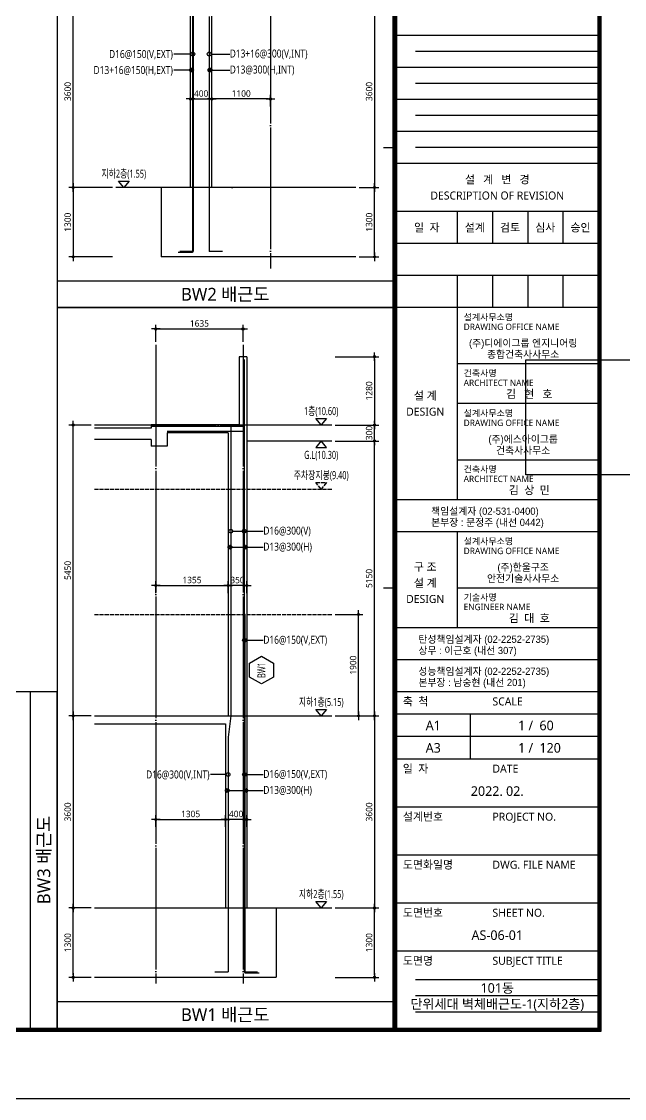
# Model space of a CAD drawing. Header units: millimetres. Extents: x 317501 to 814054, y -400799 to -14117.
# Drawn here: x 355893 to 367195, y -353050 to -332870 of the extents above; entities that cross this region are included whole.
import ezdxf
from ezdxf.enums import TextEntityAlignment as Align
from ezdxf.xclip import XClip

# ---------------------------------------------------------------- set-up
doc = ezdxf.new("R2010")
doc.units = ezdxf.units.MM
doc.header["$LTSCALE"] = 38
doc.header["$XCLIPFRAME"] = 0
for name, pattern in [('CEN', [62, 60, -1, 0, -1]), ('FORM_고양장항A-1BL-S-성능$0$HID', [2.3, 1.5, -0.8]), ('HID', [2.5, 2, -0.5])]:
    doc.linetypes.add(name, pattern=pattern)
doc.layers.get('Defpoints').update_dxf_attribs({"color": 145})
for name, color, linetype in [('BAR', 2, 'Continuous'), ('BARR', 1, 'Continuous'), ('CEN', 1, 'CEN'), ('DIM', 7, 'Continuous'), ('FORM_고양장항A-1BL-S-성능$0$FORM', 7, 'Continuous'), ('FORM_고양장항A-1BL-S-성능$0$FTEXT', 3, 'Continuous'), ('FORM_고양장항A-1BL-S-성능$0$시흥장현 A-9BL(건축폼)$0$FORM TEXT', 7, 'Continuous'), ('GL', 3, 'Continuous'), ('LEADER', 7, 'Continuous'), ('M', 7, 'Continuous'), ('NAME-W', 4, 'Continuous'), ('SEC', 11, 'Continuous'), ('TEXT-배근', 3, 'Continuous'), ('XS-벽체$0$BAR', 3, 'Continuous'), ('XS-벽체$0$WALL', 4, 'Continuous')]:
    doc.layers.add(name, color=color, linetype=linetype)
doc.layers.add('FORM_고양장항A-1BL-S-성능$0$DEFPOINT', color=144, linetype='Continuous', plot=False)
doc.layers.add('TEXT', color=3, linetype='Continuous', lineweight=9)
doc.styles.add('FORM_고양장항A-1BL-S-성능$0$맑은고딕', font='malgun.ttf')
doc.styles.add('FORM_고양장항A-1BL-S-성능$0$시흥장현 A-9BL(건축폼)$0$FORM-의정부고산(건축)$0$돋움', font='Dotum.ttf')
doc.styles.add('맑은고딕', font='malgun.ttf')
doc.dimstyles.new('DIM_40', dxfattribs={"dimscale": 40, "dimtxt": 3, "dimasz": 1, "dimexe": 2, "dimexo": 1.5, "dimgap": 1, "dimtad": 1, "dimdec": 0, "dimzin": 0, "dimdsep": 46, "dimtxsty": '맑은고딕', "dimblk1": 'DIMDOT', "dimblk2": 'DIMDOT', "dimsah": 1, "dimcen": 0.09, "dimdle": 2, "dimclrd": 7, "dimclre": 7, "dimclrt": 6, "dimadec": 0, "dimazin": 0, "dimtfac": 1, "dimtdec": 0, "dimtix": 1, "dimtmove": 2, "dimatfit": 3, "dimldrblk": 'DIMDOT', "dimfxl": 0, "dimtolj": 1, "dimtzin": 0, "dimarcsym": 0})
picture_1 = doc.add_image_def('image1.jpg', size_in_pixel=(2126, 2126))

# ---------------------------------------------------------------- blocks, each defined once
blk = doc.blocks.new('XS-벽체', base_point=(1093553, 0))
at = {"layer": 'XS-벽체$0$BAR'}
for p, q in [((367867, 418097), (367867, 450208)), ((367677, 418097), (367677, 449938)), ((33401, 441568), (61261, 441568))]:
    blk.add_line(p, q, dxfattribs=at)
at = {"layer": 'XS-벽체$0$WALL'}
for p, q in [((367897, 398288), (367897, 450238)), ((61041, 441538), (46191, 441538))]:
    blk.add_line(p, q, dxfattribs=at)
blk = doc.blocks.new('DIMDOT')
at = {"layer": 'DIM', "linetype": 'Continuous'}
blk.add_line((-2, 0), (2, 0), dxfattribs=at)
for radius in [0.5, 0.25]:
    blk.add_circle((0, 0), radius, dxfattribs=at)
blk = doc.blocks.new('*D984')
at = {"layer": 'Defpoints', "color": 0, "transparency": 16777216}
for p in [(357661, -335980), (356861, -337280), (357661, -337280)]:
    blk.add_point(p, dxfattribs=at)
at = {"layer": 'DIM', "color": 7, "lineweight": -2, "transparency": 16777216}
for p, q in [((357601, -335980), (356781, -335980)), ((356861, -336020), (356861, -337240)), ((357601, -337280), (356781, -337280))]:
    blk.add_line(p, q, dxfattribs=at)
at = {"layer": 'DIM', "color": 7, "lineweight": -2, "transparency": 16777216, "xscale": 40, "yscale": 40, "zscale": 40}
for p, rotation in [((356861, -335980), 90), ((356861, -337280), 270)]:
    blk.add_blockref('DIMDOT', p, dxfattribs=dict(at, rotation=rotation))
at = {"layer": 'DIM', "color": 6, "transparency": 16777216, "insert": (356759, -336630), "char_height": 120, "attachment_point": 5, "rotation": 90, "style": '맑은고딕'}
blk.add_mtext('\\A1;1300', dxfattribs=at)
blk = doc.blocks.new('*D985')
at = {"layer": 'Defpoints', "color": 0, "transparency": 16777216}
for p in [(356861, -332380), (357661, -332380), (357661, -335980)]:
    blk.add_point(p, dxfattribs=at)
at = {"layer": 'DIM', "color": 7, "lineweight": -2, "transparency": 16777216}
for p, q in [((357601, -332380), (356781, -332380)), ((356861, -335940), (356861, -332420)), ((357601, -335980), (356781, -335980))]:
    blk.add_line(p, q, dxfattribs=at)
at = {"layer": 'DIM', "color": 7, "lineweight": -2, "transparency": 16777216, "xscale": 40, "yscale": 40, "zscale": 40}
for p, rotation in [((356861, -332380), 90), ((356861, -335980), 270)]:
    blk.add_blockref('DIMDOT', p, dxfattribs=dict(at, rotation=rotation))
at = {"layer": 'DIM', "color": 6, "transparency": 16777216, "insert": (356759, -334180), "char_height": 120, "attachment_point": 5, "rotation": 90, "style": '맑은고딕'}
blk.add_mtext('\\A1;3600', dxfattribs=at)
blk = doc.blocks.new('*D987')
at = {"layer": 'Defpoints', "color": 0, "transparency": 16777216}
for p in [(360046, -338630), (358411, -338930), (360046, -338930)]:
    blk.add_point(p, dxfattribs=at)
at = {"layer": 'DIM', "color": 7, "lineweight": -2, "transparency": 16777216}
for p, q in [((358411, -338870), (358411, -338550)), ((360046, -338870), (360046, -338550)), ((358451, -338630), (360006, -338630))]:
    blk.add_line(p, q, dxfattribs=at)
at = {"layer": 'DIM', "color": 7, "lineweight": -2, "transparency": 16777216, "xscale": 40, "yscale": 40, "zscale": 40, "rotation": 180}
blk.add_blockref('DIMDOT', (358411, -338630), dxfattribs=at)
at = {"layer": 'DIM', "color": 7, "lineweight": -2, "transparency": 16777216, "xscale": 40, "yscale": 40, "zscale": 40}
blk.add_blockref('DIMDOT', (360046, -338630), dxfattribs=at)
at = {"layer": 'DIM', "color": 6, "transparency": 16777216, "insert": (359228, -338527), "char_height": 120, "attachment_point": 5, "style": '맑은고딕'}
blk.add_mtext('\\A1;1635', dxfattribs=at)
blk = doc.blocks.new('*D988')
at = {"layer": 'Defpoints', "color": 0, "transparency": 16777216}
for p in [(361711, -339150), (361711, -340430), (362511, -340430)]:
    blk.add_point(p, dxfattribs=at)
at = {"layer": 'DIM', "color": 7, "lineweight": -2, "transparency": 16777216}
for p, q in [((361771, -339150), (362591, -339150)), ((362511, -339190), (362511, -340390)), ((361771, -340430), (362591, -340430))]:
    blk.add_line(p, q, dxfattribs=at)
at = {"layer": 'DIM', "color": 7, "lineweight": -2, "transparency": 16777216, "xscale": 40, "yscale": 40, "zscale": 40}
for p, rotation in [((362511, -339150), 90), ((362511, -340430), 270)]:
    blk.add_blockref('DIMDOT', p, dxfattribs=dict(at, rotation=rotation))
at = {"layer": 'DIM', "color": 6, "transparency": 16777216, "insert": (362409, -339790), "char_height": 120, "attachment_point": 5, "rotation": 90, "style": '맑은고딕'}
blk.add_mtext('\\A1;1280', dxfattribs=at)
blk = doc.blocks.new('*D989')
at = {"layer": 'Defpoints', "color": 0, "transparency": 16777216}
for p in [(361711, -340430), (362511, -340430), (361711, -340730)]:
    blk.add_point(p, dxfattribs=at)
at = {"layer": 'DIM', "color": 7, "lineweight": -2, "transparency": 16777216}
for p, q in [((361771, -340430), (362591, -340430)), ((362511, -340390), (362511, -340350)), ((362511, -340730), (362511, -340430)), ((361771, -340730), (362591, -340730)), ((362511, -340770), (362511, -340810))]:
    blk.add_line(p, q, dxfattribs=at)
at = {"layer": 'DIM', "color": 7, "lineweight": -2, "transparency": 16777216, "xscale": 40, "yscale": 40, "zscale": 40}
for p, rotation in [((362511, -340430), 270), ((362511, -340730), 90)]:
    blk.add_blockref('DIMDOT', p, dxfattribs=dict(at, rotation=rotation))
at = {"layer": 'DIM', "color": 6, "transparency": 16777216, "insert": (362409, -340580), "char_height": 120, "attachment_point": 5, "rotation": 90, "style": '맑은고딕'}
blk.add_mtext('\\A1;300', dxfattribs=at)
blk = doc.blocks.new('*D990')
at = {"layer": 'Defpoints', "color": 0, "transparency": 16777216}
for p in [(361711, -345880), (361711, -349480), (362511, -349480)]:
    blk.add_point(p, dxfattribs=at)
at = {"layer": 'DIM', "color": 7, "lineweight": -2, "transparency": 16777216}
for p, q in [((361771, -345880), (362591, -345880)), ((362511, -345920), (362511, -349440)), ((361771, -349480), (362591, -349480))]:
    blk.add_line(p, q, dxfattribs=at)
at = {"layer": 'DIM', "color": 7, "lineweight": -2, "transparency": 16777216, "xscale": 40, "yscale": 40, "zscale": 40}
for p, rotation in [((362511, -345880), 90), ((362511, -349480), 270)]:
    blk.add_blockref('DIMDOT', p, dxfattribs=dict(at, rotation=rotation))
at = {"layer": 'DIM', "color": 6, "transparency": 16777216, "insert": (362409, -347680), "char_height": 120, "attachment_point": 5, "rotation": 90, "style": '맑은고딕'}
blk.add_mtext('\\A1;3600', dxfattribs=at)
blk = doc.blocks.new('*D991')
at = {"layer": 'Defpoints', "color": 0, "transparency": 16777216}
for p in [(361711, -340730), (362511, -340730), (361711, -345880)]:
    blk.add_point(p, dxfattribs=at)
at = {"layer": 'DIM', "color": 7, "lineweight": -2, "transparency": 16777216}
for p, q in [((361771, -340730), (362591, -340730)), ((362511, -345840), (362511, -340770)), ((361771, -345880), (362591, -345880))]:
    blk.add_line(p, q, dxfattribs=at)
at = {"layer": 'DIM', "color": 7, "lineweight": -2, "transparency": 16777216, "xscale": 40, "yscale": 40, "zscale": 40}
for p, rotation in [((362511, -340730), 90), ((362511, -345880), 270)]:
    blk.add_blockref('DIMDOT', p, dxfattribs=dict(at, rotation=rotation))
at = {"layer": 'DIM', "color": 6, "transparency": 16777216, "insert": (362409, -343305), "char_height": 120, "attachment_point": 5, "rotation": 90, "style": '맑은고딕'}
blk.add_mtext('\\A1;5150', dxfattribs=at)
blk = doc.blocks.new('*D992')
at = {"layer": 'Defpoints', "color": 0, "transparency": 16777216}
for p in [(361711, -349480), (362511, -349480), (361711, -350780)]:
    blk.add_point(p, dxfattribs=at)
at = {"layer": 'DIM', "color": 7, "lineweight": -2, "transparency": 16777216}
for p, q in [((361771, -349480), (362591, -349480)), ((362511, -350740), (362511, -349520)), ((361771, -350780), (362591, -350780))]:
    blk.add_line(p, q, dxfattribs=at)
at = {"layer": 'DIM', "color": 7, "lineweight": -2, "transparency": 16777216, "xscale": 40, "yscale": 40, "zscale": 40}
for p, rotation in [((362511, -349480), 90), ((362511, -350780), 270)]:
    blk.add_blockref('DIMDOT', p, dxfattribs=dict(at, rotation=rotation))
at = {"layer": 'DIM', "color": 6, "transparency": 16777216, "insert": (362409, -350130), "char_height": 120, "attachment_point": 5, "rotation": 90, "style": '맑은고딕'}
blk.add_mtext('\\A1;1300', dxfattribs=at)
blk = doc.blocks.new('*D994')
at = {"layer": 'Defpoints', "color": 0, "transparency": 16777216}
for p in [(357261, -345880), (356861, -349480), (357261, -349480)]:
    blk.add_point(p, dxfattribs=at)
at = {"layer": 'DIM', "color": 7, "lineweight": -2, "transparency": 16777216}
for p, q in [((357201, -345880), (356781, -345880)), ((356861, -345920), (356861, -349440)), ((357201, -349480), (356781, -349480))]:
    blk.add_line(p, q, dxfattribs=at)
at = {"layer": 'DIM', "color": 7, "lineweight": -2, "transparency": 16777216, "xscale": 40, "yscale": 40, "zscale": 40}
for p, rotation in [((356861, -345880), 90), ((356861, -349480), 270)]:
    blk.add_blockref('DIMDOT', p, dxfattribs=dict(at, rotation=rotation))
at = {"layer": 'DIM', "color": 6, "transparency": 16777216, "insert": (356759, -347680), "char_height": 120, "attachment_point": 5, "rotation": 90, "style": '맑은고딕'}
blk.add_mtext('\\A1;3600', dxfattribs=at)
blk = doc.blocks.new('*D995')
at = {"layer": 'Defpoints', "color": 0, "transparency": 16777216}
for p in [(356861, -340430), (357261, -340430), (357261, -345880)]:
    blk.add_point(p, dxfattribs=at)
at = {"layer": 'DIM', "color": 7, "lineweight": -2, "transparency": 16777216}
for p, q in [((357201, -340430), (356781, -340430)), ((356861, -345840), (356861, -340470)), ((357201, -345880), (356781, -345880))]:
    blk.add_line(p, q, dxfattribs=at)
at = {"layer": 'DIM', "color": 7, "lineweight": -2, "transparency": 16777216, "xscale": 40, "yscale": 40, "zscale": 40}
for p, rotation in [((356861, -340430), 90), ((356861, -345880), 270)]:
    blk.add_blockref('DIMDOT', p, dxfattribs=dict(at, rotation=rotation))
at = {"layer": 'DIM', "color": 6, "transparency": 16777216, "insert": (356759, -343155), "char_height": 120, "attachment_point": 5, "rotation": 90, "style": '맑은고딕'}
blk.add_mtext('\\A1;5450', dxfattribs=at)
blk = doc.blocks.new('*D997')
at = {"layer": 'Defpoints', "color": 0, "transparency": 16777216}
for p in [(362161, -332380), (362161, -335980), (362511, -335980)]:
    blk.add_point(p, dxfattribs=at)
at = {"layer": 'DIM', "color": 7, "lineweight": -2, "transparency": 16777216}
for p, q in [((362221, -332380), (362591, -332380)), ((362511, -332420), (362511, -335940)), ((362221, -335980), (362591, -335980))]:
    blk.add_line(p, q, dxfattribs=at)
at = {"layer": 'DIM', "color": 7, "lineweight": -2, "transparency": 16777216, "xscale": 40, "yscale": 40, "zscale": 40}
for p, rotation in [((362511, -332380), 90), ((362511, -335980), 270)]:
    blk.add_blockref('DIMDOT', p, dxfattribs=dict(at, rotation=rotation))
at = {"layer": 'DIM', "color": 6, "transparency": 16777216, "insert": (362409, -334180), "char_height": 120, "attachment_point": 5, "rotation": 90, "style": '맑은고딕'}
blk.add_mtext('\\A1;3600', dxfattribs=at)
blk = doc.blocks.new('*D998')
at = {"layer": 'Defpoints', "color": 0, "transparency": 16777216}
for p in [(362161, -335980), (362511, -335980), (362161, -337280)]:
    blk.add_point(p, dxfattribs=at)
at = {"layer": 'DIM', "color": 7, "lineweight": -2, "transparency": 16777216}
for p, q in [((362221, -335980), (362591, -335980)), ((362511, -337240), (362511, -336020)), ((362221, -337280), (362591, -337280))]:
    blk.add_line(p, q, dxfattribs=at)
at = {"layer": 'DIM', "color": 7, "lineweight": -2, "transparency": 16777216, "xscale": 40, "yscale": 40, "zscale": 40}
for p, rotation in [((362511, -335980), 90), ((362511, -337280), 270)]:
    blk.add_blockref('DIMDOT', p, dxfattribs=dict(at, rotation=rotation))
at = {"layer": 'DIM', "color": 6, "transparency": 16777216, "insert": (362409, -336630), "char_height": 120, "attachment_point": 5, "rotation": 90, "style": '맑은고딕'}
blk.add_mtext('\\A1;1300', dxfattribs=at)
blk = doc.blocks.new('*D999')
at = {"layer": 'Defpoints', "color": 0, "transparency": 16777216}
for p in [(356861, -349480), (357261, -349480), (357261, -350780)]:
    blk.add_point(p, dxfattribs=at)
at = {"layer": 'DIM', "color": 7, "lineweight": -2, "transparency": 16777216}
for p, q in [((357201, -349480), (356781, -349480)), ((356861, -350740), (356861, -349520)), ((357201, -350780), (356781, -350780))]:
    blk.add_line(p, q, dxfattribs=at)
at = {"layer": 'DIM', "color": 7, "lineweight": -2, "transparency": 16777216, "xscale": 40, "yscale": 40, "zscale": 40}
for p, rotation in [((356861, -349480), 90), ((356861, -350780), 270)]:
    blk.add_blockref('DIMDOT', p, dxfattribs=dict(at, rotation=rotation))
at = {"layer": 'DIM', "color": 6, "transparency": 16777216, "insert": (356759, -350130), "char_height": 120, "attachment_point": 5, "rotation": 90, "style": '맑은고딕'}
blk.add_mtext('\\A1;1300', dxfattribs=at)
blk = doc.blocks.new('*D958')
at = {"layer": 'Defpoints', "color": 0, "transparency": 16777216}
for p in [(359461, -334321), (359461, -334521), (360561, -334521)]:
    blk.add_point(p, dxfattribs=at)
at = {"layer": 'DIM', "color": 7, "lineweight": -2, "transparency": 16777216}
for p, q in [((359461, -334461), (359461, -334241)), ((360521, -334321), (359501, -334321)), ((360561, -334461), (360561, -334241))]:
    blk.add_line(p, q, dxfattribs=at)
at = {"layer": 'DIM', "color": 7, "lineweight": -2, "transparency": 16777216, "xscale": 40, "yscale": 40, "zscale": 40, "rotation": 180}
blk.add_blockref('DIMDOT', (359461, -334321), dxfattribs=at)
at = {"layer": 'DIM', "color": 7, "lineweight": -2, "transparency": 16777216, "xscale": 40, "yscale": 40, "zscale": 40}
blk.add_blockref('DIMDOT', (360561, -334321), dxfattribs=at)
at = {"layer": 'DIM', "color": 6, "transparency": 16777216, "insert": (360011, -334219), "char_height": 120, "attachment_point": 5, "style": '맑은고딕'}
blk.add_mtext('\\A1;1100', dxfattribs=at)
blk = doc.blocks.new('*D959')
at = {"layer": 'Defpoints', "color": 0, "transparency": 16777216}
for p in [(359461, -334321), (359061, -334521), (359461, -334521)]:
    blk.add_point(p, dxfattribs=at)
at = {"layer": 'DIM', "color": 7, "lineweight": -2, "transparency": 16777216}
for p, q in [((359061, -334461), (359061, -334241)), ((359101, -334321), (359421, -334321)), ((359461, -334461), (359461, -334241))]:
    blk.add_line(p, q, dxfattribs=at)
at = {"layer": 'DIM', "color": 7, "lineweight": -2, "transparency": 16777216, "xscale": 40, "yscale": 40, "zscale": 40, "rotation": 180}
blk.add_blockref('DIMDOT', (359061, -334321), dxfattribs=at)
at = {"layer": 'DIM', "color": 7, "lineweight": -2, "transparency": 16777216, "xscale": 40, "yscale": 40, "zscale": 40}
blk.add_blockref('DIMDOT', (359461, -334321), dxfattribs=at)
at = {"layer": 'DIM', "color": 6, "transparency": 16777216, "insert": (359261, -334219), "char_height": 120, "attachment_point": 5, "style": '맑은고딕'}
blk.add_mtext('\\A1;400', dxfattribs=at)
blk = doc.blocks.new('*D967')
at = {"layer": 'Defpoints', "color": 0, "transparency": 16777216}
for p in [(359766, -343438), (359766, -343638), (360116, -343638)]:
    blk.add_point(p, dxfattribs=at)
at = {"layer": 'DIM', "color": 7, "lineweight": -2, "transparency": 16777216}
for p, q in [((359766, -343578), (359766, -343358)), ((360076, -343438), (359806, -343438)), ((360116, -343578), (360116, -343358))]:
    blk.add_line(p, q, dxfattribs=at)
at = {"layer": 'DIM', "color": 7, "lineweight": -2, "transparency": 16777216, "xscale": 40, "yscale": 40, "zscale": 40, "rotation": 180}
blk.add_blockref('DIMDOT', (359766, -343438), dxfattribs=at)
at = {"layer": 'DIM', "color": 7, "lineweight": -2, "transparency": 16777216, "xscale": 40, "yscale": 40, "zscale": 40}
blk.add_blockref('DIMDOT', (360116, -343438), dxfattribs=at)
at = {"layer": 'DIM', "color": 6, "transparency": 16777216, "insert": (359941, -343336), "char_height": 120, "attachment_point": 5, "style": '맑은고딕'}
blk.add_mtext('\\A1;350', dxfattribs=at)
blk = doc.blocks.new('*D968')
at = {"layer": 'Defpoints', "color": 0, "transparency": 16777216}
for p in [(359766, -343438), (358411, -343638), (359766, -343638)]:
    blk.add_point(p, dxfattribs=at)
at = {"layer": 'DIM', "color": 7, "lineweight": -2, "transparency": 16777216}
for p, q in [((358411, -343578), (358411, -343358)), ((358451, -343438), (359726, -343438)), ((359766, -343578), (359766, -343358))]:
    blk.add_line(p, q, dxfattribs=at)
at = {"layer": 'DIM', "color": 7, "lineweight": -2, "transparency": 16777216, "xscale": 40, "yscale": 40, "zscale": 40, "rotation": 180}
blk.add_blockref('DIMDOT', (358411, -343438), dxfattribs=at)
at = {"layer": 'DIM', "color": 7, "lineweight": -2, "transparency": 16777216, "xscale": 40, "yscale": 40, "zscale": 40}
blk.add_blockref('DIMDOT', (359766, -343438), dxfattribs=at)
at = {"layer": 'DIM', "color": 6, "transparency": 16777216, "insert": (359088, -343335), "char_height": 120, "attachment_point": 5, "style": '맑은고딕'}
blk.add_mtext('\\A1;1355', dxfattribs=at)
blk = doc.blocks.new('*D969')
at = {"layer": 'Defpoints', "color": 0, "transparency": 16777216}
for p in [(359716, -347821), (359716, -348021), (360116, -348021)]:
    blk.add_point(p, dxfattribs=at)
at = {"layer": 'DIM', "color": 7, "lineweight": -2, "transparency": 16777216}
for p, q in [((359716, -347961), (359716, -347741)), ((360076, -347821), (359756, -347821)), ((360116, -347961), (360116, -347741))]:
    blk.add_line(p, q, dxfattribs=at)
at = {"layer": 'DIM', "color": 7, "lineweight": -2, "transparency": 16777216, "xscale": 40, "yscale": 40, "zscale": 40, "rotation": 180}
blk.add_blockref('DIMDOT', (359716, -347821), dxfattribs=at)
at = {"layer": 'DIM', "color": 7, "lineweight": -2, "transparency": 16777216, "xscale": 40, "yscale": 40, "zscale": 40}
blk.add_blockref('DIMDOT', (360116, -347821), dxfattribs=at)
at = {"layer": 'DIM', "color": 6, "transparency": 16777216, "insert": (359916, -347719), "char_height": 120, "attachment_point": 5, "style": '맑은고딕'}
blk.add_mtext('\\A1;400', dxfattribs=at)
blk = doc.blocks.new('*D970')
at = {"layer": 'Defpoints', "color": 0, "transparency": 16777216}
for p in [(359716, -347821), (358411, -348021), (359716, -348021)]:
    blk.add_point(p, dxfattribs=at)
at = {"layer": 'DIM', "color": 7, "lineweight": -2, "transparency": 16777216}
for p, q in [((358411, -347961), (358411, -347741)), ((358451, -347821), (359676, -347821)), ((359716, -347961), (359716, -347741))]:
    blk.add_line(p, q, dxfattribs=at)
at = {"layer": 'DIM', "color": 7, "lineweight": -2, "transparency": 16777216, "xscale": 40, "yscale": 40, "zscale": 40, "rotation": 180}
blk.add_blockref('DIMDOT', (358411, -347821), dxfattribs=at)
at = {"layer": 'DIM', "color": 7, "lineweight": -2, "transparency": 16777216, "xscale": 40, "yscale": 40, "zscale": 40}
blk.add_blockref('DIMDOT', (359716, -347821), dxfattribs=at)
at = {"layer": 'DIM', "color": 6, "transparency": 16777216, "insert": (359063, -347719), "char_height": 120, "attachment_point": 5, "style": '맑은고딕'}
blk.add_mtext('\\A1;1305', dxfattribs=at)
blk = doc.blocks.new('BAR')
at = {"layer": 'BARR'}
h = blk.add_hatch(color=256, dxfattribs=at)
edge = h.paths.add_edge_path()
edge.add_arc((0, 0), 15, 0, 360)
blk.add_circle((0, 0), 15, dxfattribs=at)
blk = doc.blocks.new('*D954')
at = {"layer": 'Defpoints', "color": 0, "transparency": 16777216}
for p in [(361711, -343980), (362211, -343980), (361711, -345880)]:
    blk.add_point(p, dxfattribs=at)
at = {"layer": 'DIM', "color": 7, "lineweight": -2, "transparency": 16777216}
for p, q in [((361771, -343980), (362291, -343980)), ((362211, -345840), (362211, -344020)), ((361771, -345880), (362291, -345880))]:
    blk.add_line(p, q, dxfattribs=at)
at = {"layer": 'DIM', "color": 7, "lineweight": -2, "transparency": 16777216, "xscale": 40, "yscale": 40, "zscale": 40}
for p, rotation in [((362211, -343980), 90), ((362211, -345880), 270)]:
    blk.add_blockref('DIMDOT', p, dxfattribs=dict(at, rotation=rotation))
at = {"layer": 'DIM', "color": 6, "transparency": 16777216, "insert": (362109, -344930), "char_height": 120, "attachment_point": 5, "rotation": 90, "style": '맑은고딕'}
blk.add_mtext('\\A1;1900', dxfattribs=at)
blk = doc.blocks.new('FORM_고양장항A-1BL-S-성능')
at = {"layer": 'FORM_고양장항A-1BL-S-성능$0$DEFPOINT', "linetype": 'FORM_고양장항A-1BL-S-성능$0$HID'}
for p, q in [((820, 327), (757, 327)), ((820, 317), (757, 317)), ((820, 307), (757, 307)), ((820, 297), (757, 297)), ((820, 37), (757, 37)), ((820, 32), (757, 32)), ((820, 27), (757, 27))]:
    blk.add_line(p, q, dxfattribs=at)
at = {"layer": 'FORM_고양장항A-1BL-S-성능$0$DEFPOINT', "color": 1}
for p, q in [((753, 297), (756, 297)), ((753, 159.5), (756, 159.5))]:
    blk.add_line(p, q, dxfattribs=at)
at = {"layer": 'FORM_고양장항A-1BL-S-성능$0$DEFPOINT'}
blk.add_lwpolyline([(0, 594), (0, 0), (841, 0), (841, 594), (0, 594)], dxfattribs=at)
at = {"layer": 'FORM_고양장항A-1BL-S-성능$0$FORM'}
for p, q in [((820, 332), (757, 332)), ((820, 322), (757, 322)), ((820, 312), (757, 312)), ((820, 302), (757, 302)), ((820, 292), (757, 292)), ((820, 292), (757, 292)), ((820, 277), (757, 277)), ((776, 277), (776, 267)), ((787, 277), (787, 267)), ((798, 277), (798, 267)), ((809, 277), (809, 267)), ((820, 267), (757, 267)), ((820, 257), (757, 257)), ((776, 257), (776, 247)), ((787, 257), (787, 247)), ((798, 257), (798, 247)), ((809, 257), (809, 247)), ((820, 247), (757, 247)), ((776, 247), (776, 187)), ((776, 229.5), (820, 229.5)), ((820, 217), (776, 217)), ((776, 199.5), (820, 199.5)), ((820, 187), (757, 187)), ((820, 177), (757, 177)), ((776, 177), (776, 147)), ((776, 159.5), (820, 159.5)), ((820, 147), (757, 147)), ((820, 137), (757, 137)), ((820, 127), (757, 127)), ((820, 127), (757, 127)), ((820, 120), (757, 120)), ((780, 120), (780, 106)), ((820, 113), (757, 113)), ((820, 106), (757, 106)), ((820, 91), (757, 91)), ((820, 76), (757, 76)), ((820, 61), (757, 61)), ((820, 46), (757, 46))]:
    blk.add_line(p, q, dxfattribs=at)
for points in [[(25, 573), (25, 21), (757, 21), (757, 573)], [(26, 572), (26, 22), (756, 22), (756, 572)], [(757, 572), (757, 22), (820, 22), (820, 572)]]:
    blk.add_lwpolyline(points, close=True, dxfattribs=at)
at = {"layer": 'FORM_고양장항A-1BL-S-성능$0$FORM', "const_width": 1}
blk.add_lwpolyline([(25.5, 572.5), (25.5, 21.5), (756.5, 21.5), (756.5, 572.5)], close=True, dxfattribs=at)
blk.add_lwpolyline([(757, 21.5), (820.5, 21.5), (820.5, 572.5), (757, 572.5)], dxfattribs=at)
at = {"layer": 'FORM_고양장항A-1BL-S-성능$0$FORM'}
blk.add_lwpolyline([(757, 21), (821, 21), (821, 573), (757, 573)], dxfattribs=at)
at = {"layer": 'FORM_고양장항A-1BL-S-성능$0$FTEXT', "style": 'FORM_고양장항A-1BL-S-성능$0$맑은고딕'}
for s, height, p in [('설   계   변   경', 2.5, (788.5, 287)), ('DESCRIPTION OF REVISION', 2.5, (788.5, 282)), ('일  자', 2.5, (766.5, 272)), ('설계', 2.5, (781.5, 272)), ('검토', 2.5, (792.5, 272)), ('심사', 2.5, (803.5, 272)), ('승인', 2.5, (814.5, 272)), ('설 계', 2.5, (766, 219.5)), ('김   현   호', 2.5, (798.5, 220)), ('DESIGN', 2.5, (766, 214.5)), ('김  상  민', 2.5, (798.5, 190)), ('구 조', 2.5, (766, 166)), ('설 계', 2.5, (766, 161)), ('DESIGN', 2.5, (766, 156)), ('김  대  호', 2.5, (798.5, 150)), ('A1', 3, (768.5, 116.5)), ('A3', 3, (768.5, 109.5)), ('2022. 02.', 3, (788.5, 96))]:
    blk.add_text(s, height=height, dxfattribs=at).set_placement(p, align=Align.MIDDLE_CENTER)
for s, height, p in [('설계사무소명', 2, (778, 244)), ('DRAWING OFFICE NAME', 2, (778, 241)), ('건축사명', 2, (778, 226.5)), ('ARCHITECT NAME', 2, (778, 223.5)), ('설계사무소명', 2, (778, 214)), ('DRAWING OFFICE NAME', 2, (778, 211)), ('건축사명', 2, (778, 196.5)), ('ARCHITECT NAME', 2, (778, 193.5)), ('설계사무소명', 2, (778, 174)), ('DRAWING OFFICE NAME', 2, (778, 171)), ('기술사명', 2, (778, 156.5)), ('ENGINEER NAME', 2, (778, 153.5)), ('축  척', 2.5, (759, 124)), ('SCALE', 2.5, (787, 124)), ('1 /', 3, (795, 116.5)), ('1 /', 3, (795, 109.5)), ('일  자', 2.5, (759, 103)), ('DATE', 2.5, (787, 103)), ('설계번호', 2.5, (759, 88)), ('PROJECT NO.', 2.5, (787, 88)), ('도면화일명', 2.5, (759, 73)), ('DWG. FILE NAME', 2.5, (787, 73)), ('도면번호', 2.5, (759, 58)), ('SHEET NO.', 2.5, (787, 58)), ('도면명', 2.5, (759, 43)), ('SUBJECT TITLE', 2.5, (787, 43))]:
    blk.add_text(s, height=height, dxfattribs=at).set_placement(p, align=Align.MIDDLE_LEFT)
at = {"layer": 'FORM_고양장항A-1BL-S-성능$0$시흥장현 A-9BL(건축폼)$0$FORM TEXT', "color": 3, "style": 'FORM_고양장항A-1BL-S-성능$0$시흥장현 A-9BL(건축폼)$0$FORM-의정부고산(건축)$0$돋움'}
for s, p in [('(주)디에이그룹 엔지니어링', (796.59, 235.91)), ('종합건축사사무소', (796.59, 232.41)), ('(주)에스아이그룹', (796.59, 205.91)), ('건축사사무소', (796.59, 202.41)), ('(주)한울구조', (796.59, 165.91)), ('안전기술사사무소', (796.59, 162.41))]:
    blk.add_text(s, height=2.25, dxfattribs=at).set_placement(p, align=Align.MIDDLE_CENTER)
for s, p in [('책임설계자 (02-531-0400)', (767.85, 182.29)), ('본부장 : 문정주 (내선 0442)', (767.85, 178.79)), ('탄성책임설계자 (02-2252-2735)', (763.85, 142.29)), ('상무 : 이근호 (내선 307)', (763.85, 138.79)), ('성능책임설계자 (02-2252-2735)', (763.85, 132.29)), ('본부장 : 남숭현 (내선 201)', (763.85, 128.79))]:
    blk.add_text(s, height=2.25, dxfattribs=at).set_placement(p)
at = {"color": 7, "true_color": 0xffffff}
image = blk.add_image(picture_1, insert=(797.45, 194.73), size_in_units=(36, 36), dxfattribs=at)
image.dxf.flags = 7

msp = doc.modelspace()

# ---------------------------------------------------------------- linework, layer by layer
at = {"layer": 'BAR'}
for p, q in [((359110.9, -326959.6), (359110.9, -337179.6)), ((359095.9, -330479.6), (359095.9, -337194.6)), ((359410.9, -332777.3), (359410.9, -337179.6)), ((359095.9, -337194.6), (358827.4, -337194.6)), ((359110.9, -337179.6), (358860.9, -337179.6)), ((359660.9, -337179.6), (359410.9, -337179.6)), ((360065.9, -339199.6), (360065.9, -350679.6)), ((360065.9, -340459.6), (358325.9, -340459.6)), ((360065.9, -340549.6), (358625.9, -340549.6)), ((359815.9, -340459.6), (359815.9, -345879.6)), ((360080.9, -343979.6), (360065.9, -343949.6)), ((360080.9, -343979.6), (360080.9, -350694.6)), ((359815.9, -345879.6), (359765.9, -346277.3)), ((359765.9, -346277.3), (359765.9, -350679.6)), ((359515.9, -350679.6), (359765.9, -350679.6)), ((360065.9, -350679.6), (360315.9, -350679.6)), ((360080.9, -350694.6), (360349.4, -350694.6))]:
    msp.add_line(p, q, dxfattribs=at)
at = {"layer": 'CEN'}
for p, q in [((360560.9, -325429.6), (360560.9, -337494.6)), ((362160.9, -335979.6), (357660.9, -335979.6)), ((358410.9, -338929.6), (358410.9, -350894.6)), ((360045.9, -338929.6), (360045.9, -350894.6)), ((357260.9, -340429.6), (361710.9, -340429.6)), ((357260.9, -345879.6), (361710.9, -345879.6)), ((357260.9, -349479.6), (361710.9, -349479.6))]:
    msp.add_line(p, q, dxfattribs=at)
at = {"layer": 'CEN', "linetype": 'HID'}
msp.add_line((357260.9, -343979.6), (361710.9, -343979.6), dxfattribs=at)
at = {"layer": 'Defpoints', "linetype": 'HID'}
msp.add_line((357260.9, -341629.6), (361710.9, -341629.6), dxfattribs=at)
msp.add_lwpolyline([(361610.9, -341509.6), (361510.9, -341629.6), (361410.9, -341509.6)], close=True, dxfattribs=at)
at = {"layer": 'GL'}
msp.add_line((360115.9, -340729.6), (361710.9, -340729.6), dxfattribs=at)
at = {"layer": 'LEADER'}
for p, q in [((359070.9, -333478.6), (358750.9, -333478.6)), ((359445.9, -333478.6), (359796.5, -333478.6)), ((359045.9, -333778.6), (358750.9, -333778.6)), ((359460.9, -333778.6), (359796.5, -333778.6)), ((359850.9, -342419), (360425.9, -342419)), ((359835.9, -342719), (360055.9, -342719)), ((360125.9, -342719), (360425.9, -342719)), ((360105.9, -344464.5), (360425.9, -344464.5)), ((359730.9, -346978.6), (359438.3, -346978.6)), ((360105.9, -346978.6), (360425.9, -346978.6)), ((359785.9, -347278.6), (360060.9, -347278.6)), ((360130.9, -347278.6), (360425.9, -347278.6))]:
    msp.add_line(p, q, dxfattribs=at)
at = {"layer": 'LEADER', "color": 7}
for p, q in [((356560.9, -337729.6), (362860.9, -337729.6)), ((356060.9, -351729.6), (356060.9, -345429.6)), ((356560.9, -351229.6), (362860.9, -351229.6))]:
    msp.add_line(p, q, dxfattribs=at)
for points in [[(362860.9, -338229.6), (362860.9, -324729.6), (356560.9, -324729.6), (356560.9, -338229.6)], [(362860.9, -351729.6), (362860.9, -338229.6), (356560.9, -338229.6), (356560.9, -351729.6)], [(356560.9, -345429.6), (343060.9, -345429.6), (343060.9, -351729.6), (356560.9, -351729.6)]]:
    msp.add_lwpolyline(points, close=True, dxfattribs=at)
at = {"layer": 'LEADER'}
for points in [[(357910.9, -335859.6), (357810.9, -335979.6), (357710.9, -335859.6)], [(361610.9, -340309.6), (361510.9, -340429.6), (361410.9, -340309.6)], [(361610.9, -340849.6), (361510.9, -340729.6), (361410.9, -340849.6)], [(361610.9, -345759.6), (361510.9, -345879.6), (361410.9, -345759.6)], [(361610.9, -349359.6), (361510.9, -349479.6), (361410.9, -349359.6)]]:
    msp.add_lwpolyline(points, close=True, dxfattribs=at)
for centre in [(359105.9, -333478.6), (359410.9, -333478.6), (359080.9, -333778.6), (359425.9, -333778.6), (359815.9, -342419), (360065.9, -342419), (359800.9, -342719), (360090.9, -342719), (360070.9, -344464.5), (359765.9, -346978.6), (360070.9, -346978.6), (359750.9, -347278.6), (360095.9, -347278.6)]:
    msp.add_circle(centre, 35, dxfattribs=at)
at = {"layer": 'M'}
msp.add_lwpolyline([(360165.9, -344892.9), (360390.9, -344763), (360615.9, -344892.9), (360615.9, -345152.7), (360390.9, -345282.6), (360165.9, -345152.7)], close=True, dxfattribs=at)
at = {"layer": 'SEC'}
for p, q in [((359060.9, -335979.6), (359060.9, -326619.6)), ((359460.9, -335979.6), (359460.9, -332529.6)), ((359060.9, -335979.6), (358510.9, -335979.6)), ((358510.9, -335979.6), (358510.9, -337279.6)), ((362160.9, -335979.6), (359460.9, -335979.6)), ((362160.9, -337279.6), (358510.9, -337279.6)), ((360115.9, -339149.6), (359975.9, -339149.6)), ((359975.9, -339149.6), (359975.9, -340429.6)), ((360115.9, -339149.6), (360115.9, -349479.6)), ((359975.9, -340429.6), (358325.9, -340429.6)), ((358325.9, -340429.6), (358325.9, -340489.6)), ((358325.9, -340489.6), (357260.9, -340489.6)), ((359765.9, -340579.6), (358625.9, -340579.6)), ((358625.9, -340579.6), (358625.9, -340829.6)), ((359765.9, -340579.6), (359765.9, -345879.6)), ((358325.9, -340699.6), (357260.9, -340699.6)), ((358325.9, -340699.6), (358325.9, -340829.6)), ((358625.9, -340829.6), (358325.9, -340829.6)), ((357260.9, -345879.6), (359765.9, -345879.6)), ((357260.9, -346029.6), (359715.9, -346029.6)), ((359715.9, -346029.6), (359715.9, -349479.6)), ((357260.9, -349479.6), (359715.9, -349479.6)), ((360115.9, -349479.6), (360665.9, -349479.6)), ((360665.9, -349479.6), (360665.9, -350779.6)), ((357260.9, -350779.6), (360665.9, -350779.6))]:
    msp.add_line(p, q, dxfattribs=at)

# ---------------------------------------------------------------- block references
at = {"xscale": 60, "yscale": 60, "zscale": 60}
msp.add_blockref('FORM_고양장항A-1BL-S-성능', (317500.9, -353049.6), dxfattribs=at)
ref = msp.add_blockref('XS-벽체', (1395322.8, -783242.1))
XClip(ref).set_block_clipping_path([(20090.6265650072, 439917.5453104111), (51715.6265649986, 461342.5453104091)])
ref = msp.add_blockref('XS-벽체', (-63956.6, -1065810.3), dxfattribs=dict(rotation=270))
XClip(ref).set_block_clipping_path([(355331.8382743184, 440397.5453104071), (369896.8382743168, 470357.5453103984)])
at = {"layer": 'BARR', "rotation": 89.99999999999736}
for p in [(359080.9, -333778.6), (359425.9, -333778.6)]:
    msp.add_blockref('BAR', p, dxfattribs=at)
at = {"layer": 'BARR', "xscale": -1, "rotation": 270.0000000000026}
for p in [(359800.9, -342719), (360090.9, -342719), (359750.9, -347278.6), (360095.9, -347278.6)]:
    msp.add_blockref('BAR', p, dxfattribs=at)

# ---------------------------------------------------------------- texts
at = {"layer": 'Defpoints', "linetype": 'HID', "style": '맑은고딕', "width": 0.7}
msp.add_text('주차장지붕(9.40)', height=150, dxfattribs=at).set_placement((361510.9, -341369.6), align=Align.MIDDLE_CENTER)
at = {"layer": 'NAME-W', "style": '맑은고딕', "width": 0.7}
msp.add_text('BW1', height=150, rotation=90, dxfattribs=at).set_placement((360390.9, -345022.8), align=Align.MIDDLE)
at = {"layer": 'TEXT', "style": '맑은고딕', "width": 0.7}
for s, p in [('지하2층(1.55)', (357810.9, -335719.6)), ('1층(10.60)', (361510.9, -340169.6)), ('G.L(10.30)', (361510.9, -340989.6)), ('지하1층(5.15)', (361510.9, -345619.6)), ('지하2층(1.55)', (361510.9, -349219.6))]:
    msp.add_text(s, height=150, dxfattribs=at).set_placement(p, align=Align.MIDDLE_CENTER)
at = {"layer": 'TEXT', "style": '맑은고딕'}
for s, height, p in [('BW2 배근도', 240, (359710.9, -337979.6)), ('AS-06-01', 180, (364810.9, -349989.6)), ('101동', 180, (364810.9, -350979.6)), ('BW1 배근도', 240, (359710.9, -351479.6)), ('단위세대 벽체배근도-1(지하2층)', 180, (364810.9, -351279.6))]:
    msp.add_text(s, height=height, dxfattribs=at).set_placement(p, align=Align.MIDDLE_CENTER)
for s, p in [('60', (365600.9, -346059.6)), ('120', (365600.9, -346479.6))]:
    msp.add_text(s, height=180, dxfattribs=at).set_placement(p, align=Align.MIDDLE_LEFT)
msp.add_text('BW3 배근도', height=240, rotation=90, dxfattribs=at).set_placement((356310.9, -348579.6), align=Align.MIDDLE_CENTER)
at = {"layer": 'TEXT-배근', "style": '맑은고딕', "width": 0.8}
for s, p in [('D16@150(V,EXT)', (358730.9, -333478.6)), ('D13+16@150(H,EXT)', (358730.9, -333778.6)), ('D16@300(V,INT)', (359418.3, -346978.6))]:
    msp.add_text(s, height=150, dxfattribs=at).set_placement(p, align=Align.MIDDLE_RIGHT)
for s, p in [('D13+16@300(V,INT)', (359796.5, -333468.6)), ('D13@300(H,INT)', (359796.5, -333768.6)), ('D16@300(V)', (360425.9, -342409)), ('D13@300(H)', (360425.9, -342709)), ('D16@150(V,EXT)', (360425.9, -344454.5)), ('D16@150(V,EXT)', (360425.9, -346968.6)), ('D13@300(H)', (360425.9, -347268.6))]:
    msp.add_text(s, height=150, dxfattribs=at).set_placement(p, align=Align.MIDDLE_LEFT)

# ---------------------------------------------------------------- dimensions: what is measured, and where the dimension line sits
at = {"layer": 'DIM'}
for base, p1, p2, angle, picture, middle in [((356860.9, -332379.6), (357660.9, -335979.6), (357660.9, -332379.6), 90, '*D985', (356758.9, -334179.6)), ((362510.9, -335979.6), (362160.9, -332379.6), (362160.9, -335979.6), 270, '*D997', (362408.9, -334179.6)), ((359460.9, -334321.2), (360560.9, -334521.2), (359460.9, -334521.2), 180, '*D958', (360010.9, -334218.9)), ((356860.9, -337279.6), (357660.9, -335979.6), (357660.9, -337279.6), 270, '*D984', (356758.6, -336629.6)), ((362510.9, -335979.6), (362160.9, -337279.6), (362160.9, -335979.6), 90, '*D998', (362408.6, -336629.6)), ((362510.9, -340429.6), (361710.9, -339149.6), (361710.9, -340429.6), 270, '*D988', (362408.6, -339789.6)), ((356860.9, -340429.6), (357260.9, -345879.6), (357260.9, -340429.6), 90, '*D995', (356758.9, -343154.6)), ((362510.9, -340429.6), (361710.9, -340729.6), (361710.9, -340429.6), 90, '*D989', (362408.9, -340579.6)), ((362510.9, -340729.6), (361710.9, -345879.6), (361710.9, -340729.6), 90, '*D991', (362408.6, -343304.6)), ((359765.9, -343437.7), (360115.9, -343637.7), (359765.9, -343637.7), 180, '*D967', (359940.9, -343335.7)), ((362210.9, -343979.6), (361710.9, -345879.6), (361710.9, -343979.6), 90, '*D954', (362108.6, -344929.6)), ((356860.9, -349479.6), (357260.9, -345879.6), (357260.9, -349479.6), 270, '*D994', (356758.9, -347679.6)), ((362510.9, -349479.6), (361710.9, -345879.6), (361710.9, -349479.6), 270, '*D990', (362408.9, -347679.6)), ((359715.9, -347821.2), (360115.9, -348021.2), (359715.9, -348021.2), 180, '*D969', (359915.9, -347719.2)), ((356860.9, -349479.6), (357260.9, -350779.6), (357260.9, -349479.6), 90, '*D999', (356758.6, -350129.6)), ((362510.9, -349479.6), (361710.9, -350779.6), (361710.9, -349479.6), 90, '*D992', (362408.6, -350129.6))]:
    dim = msp.add_linear_dim(base=base, p1=p1, p2=p2, angle=angle, dimstyle='DIM_40', dxfattribs=at)
    dim.commit()
    dim.dimension.update_dxf_attribs({"geometry": picture, "text_midpoint": middle})
for base, p1, p2, picture, middle in [((359460.9, -334321.2), (359060.9, -334521.2), (359460.9, -334521.2), '*D959', (359260.9, -334219.2)), ((360045.9, -338629.6), (358410.9, -338929.6), (360045.9, -338929.6), '*D987', (359228.4, -338527.2)), ((359765.9, -343437.7), (358410.9, -343637.7), (359765.9, -343637.7), '*D968', (359088.4, -343335.4)), ((359715.9, -347821.2), (358410.9, -348021.2), (359715.9, -348021.2), '*D970', (359063.4, -347718.9))]:
    dim = msp.add_linear_dim(base=base, p1=p1, p2=p2, dimstyle='DIM_40', dxfattribs=at)
    dim.commit()
    dim.dimension.update_dxf_attribs({"geometry": picture, "text_midpoint": middle})

doc.saveas('drawing.dxf')
